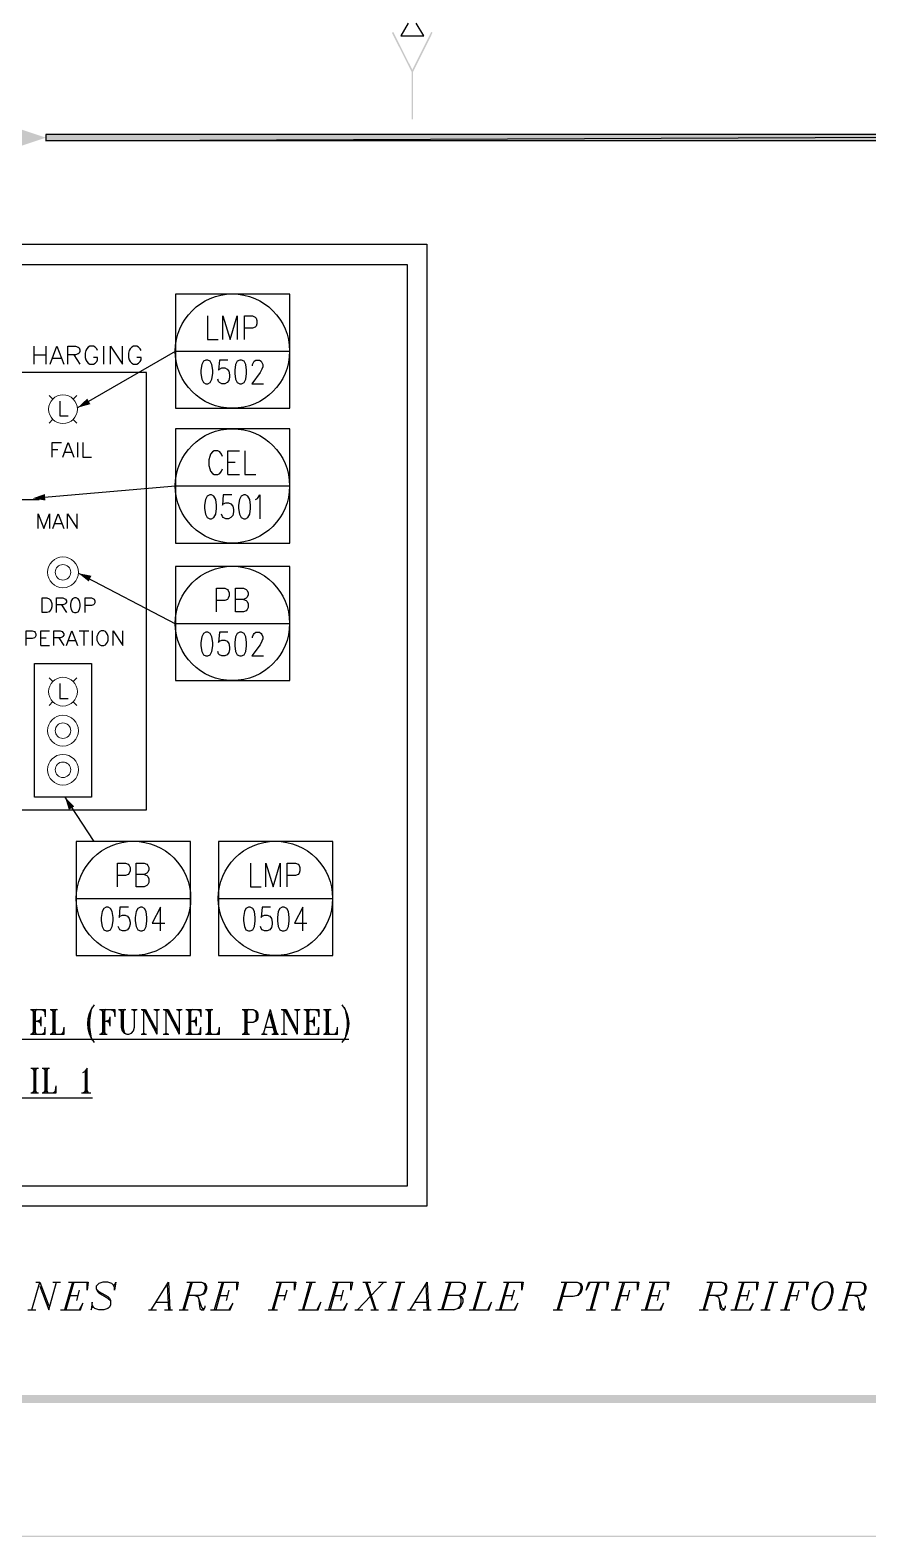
# Model space of a CAD drawing. Header units: inches. Extents: x 1 to 908, y 1 to 642.
# Drawn here: x 140.9 to 272.1, y 0.5 to 236.4 of the extents above; entities that cross this region are included whole.
import ezdxf

# ---------------------------------------------------------------- set-up
doc = ezdxf.new("R2010")
doc.units = ezdxf.units.IN
doc.header["$MEASUREMENT"] = 0
doc.layers.add('PDF_Geometry', color=7, linetype='Continuous')
doc.layers.add('PDF_Solid Fills', color=30, linetype='Continuous')

msp = doc.modelspace()

# ---------------------------------------------------------------- hatches: boundary and pattern name
at = {"layer": 'PDF_Solid Fills', "transparency": 33554559}
h = msp.add_hatch(color=7, dxfattribs=at)
h.paths.add_polyline_path([(886.53, 21.48), (886.53, 22.77), (21.7, 21.48)])
h.paths.add_polyline_path([(886.53, 22.77), (21.7, 21.48), (23, 22.77)])
h.paths.add_polyline_path([(21.7, 21.48), (23, 22.77), (21.7, 621.21)])
h.paths.add_polyline_path([(23, 22.77), (21.7, 621.21), (23, 619.92)])
h.paths.add_polyline_path([(21.7, 621.21), (23, 619.92), (887.18, 621.21)])
h.paths.add_polyline_path([(23, 619.92), (887.18, 621.21), (885.89, 619.92)])
h.paths.add_polyline_path([(887.18, 621.21), (885.89, 619.92), (887.18, 22.12)])
h.paths.add_polyline_path([(885.89, 619.92), (887.18, 22.12), (885.89, 22.12)])
h = msp.add_hatch(color=7, dxfattribs=at)
h.paths.add_polyline_path([(203.96, 235.99), (203.73, 236.09), (200.79, 229.62)])
h.paths.add_polyline_path([(203.73, 236.09), (200.79, 229.62), (200.79, 230.17)])
h.paths.add_polyline_path([(200.79, 229.62), (200.79, 230.17), (197.58, 235.99)])
h.paths.add_polyline_path([(200.79, 230.17), (197.58, 235.99), (197.81, 236.09)])
h = msp.add_hatch(color=7, dxfattribs=at)
h.paths.add_polyline_path([(200.66, 222.4), (200.88, 222.4), (200.66, 229.91)])
h.paths.add_polyline_path([(200.88, 222.4), (200.66, 229.91), (200.88, 229.85)])
h.paths.add_polyline_path([(200.66, 229.91), (200.88, 229.85), (203.73, 236.09)])
h.paths.add_polyline_path([(200.88, 229.85), (203.73, 236.09), (203.96, 235.99)])
h = msp.add_hatch(color=256, dxfattribs=at)
h.paths.add_polyline_path([(143.41, 220.07), (143.41, 219.07), (372.3, 220.07)])
h.paths.add_polyline_path([(143.41, 219.07), (372.3, 220.07), (372.3, 219.07)])
h = msp.add_hatch(color=7, dxfattribs=at)
h.paths.add_polyline_path([(907.93, 0.73), (0.96, 0.73), (908.12, 0.54)])
h.paths.add_polyline_path([(0.96, 0.73), (908.12, 0.54), (0.77, 0.54)])

# ---------------------------------------------------------------- linework, layer by layer
at = {"layer": 'PDF_Geometry', "lineweight": 25}
for points in [[(200.14, 237.48), (198.97, 235.51), (202.57, 235.51), (201.4, 237.48)], [(74.55, 202.86), (203.08, 202.86), (203.08, 52.28), (74.55, 52.28), (74.55, 202.86)], [(199.98, 199.69), (199.98, 55.45), (77.65, 55.45), (77.65, 199.69), (199.98, 199.69)], [(168.72, 191.66), (168.72, 187.97), (170.4, 187.97)], [(171.11, 187.97), (171.11, 191.66), (172.24, 187.97), (173.34, 191.66), (173.34, 187.97)], [(174.48, 187.97), (174.48, 191.66), (175.74, 191.66), (176.16, 191.47), (176.32, 191.3), (176.45, 190.95), (176.45, 190.43), (176.32, 190.07), (176.16, 189.88), (175.74, 189.72), (174.48, 189.72)], [(141.5, 186.9), (141.5, 184.09)], [(143.38, 186.9), (143.38, 184.09)], [(144.06, 184.09), (145.13, 186.9), (146.19, 184.09)], [(146.84, 184.09), (146.84, 186.9), (148.04, 186.9), (148.46, 186.77), (148.59, 186.64), (148.72, 186.35), (148.72, 186.09), (148.59, 185.83), (148.46, 185.71), (148.04, 185.58), (146.84, 185.58)], [(151.5, 186.22), (151.37, 186.51), (151.11, 186.77), (150.85, 186.9), (150.3, 186.9), (150.04, 186.77), (149.79, 186.51), (149.66, 186.22), (149.53, 185.83), (149.53, 185.16), (149.66, 184.77), (149.79, 184.51), (150.04, 184.25), (150.3, 184.09), (150.85, 184.09), (151.11, 184.25), (151.37, 184.51), (151.5, 184.77), (151.5, 185.16), (150.85, 185.16)], [(152.44, 186.9), (152.44, 184.09)], [(153.51, 184.09), (153.51, 186.9), (155.38, 184.09), (155.38, 186.9)], [(158.3, 186.22), (158.17, 186.51), (157.91, 186.77), (157.65, 186.9), (157.1, 186.9), (156.84, 186.77), (156.58, 186.51), (156.45, 186.22), (156.32, 185.83), (156.32, 185.16), (156.45, 184.77), (156.58, 184.51), (156.84, 184.25), (157.1, 184.09), (157.65, 184.09), (157.91, 184.25), (158.17, 184.51), (158.3, 184.77), (158.3, 185.16), (157.65, 185.16)], [(141.5, 185.58), (143.38, 185.58)], [(144.45, 185.03), (145.77, 185.03)], [(147.78, 185.58), (148.72, 184.09)], [(148.39, 177.29), (163.7, 186.13)], [(168.46, 184.73), (168.07, 184.57), (167.81, 184.06), (167.68, 183.15), (167.68, 182.63), (167.81, 181.73), (168.07, 181.21), (168.46, 181.01), (168.75, 181.01), (169.14, 181.21), (169.4, 181.73), (169.53, 182.63), (169.53, 183.15), (169.4, 184.06), (169.14, 184.57), (168.75, 184.73), (168.46, 184.73)], [(171.92, 184.73), (170.59, 184.73), (170.46, 183.15), (170.59, 183.34), (170.98, 183.51), (171.4, 183.51), (171.79, 183.34), (172.05, 182.99), (172.18, 182.44), (172.18, 182.08), (172.05, 181.56), (171.79, 181.21), (171.4, 181.01), (170.98, 181.01), (170.59, 181.21), (170.46, 181.37), (170.33, 181.73)], [(173.8, 184.73), (173.38, 184.57), (173.12, 184.06), (172.99, 183.15), (172.99, 182.63), (173.12, 181.73), (173.38, 181.21), (173.8, 181.01), (174.06, 181.01), (174.44, 181.21), (174.7, 181.73), (174.83, 182.63), (174.83, 183.15), (174.7, 184.06), (174.44, 184.57), (174.06, 184.73), (173.8, 184.73)], [(175.77, 183.86), (175.77, 184.06), (175.9, 184.38), (176.03, 184.57), (176.29, 184.73), (176.84, 184.73), (177.1, 184.57), (177.23, 184.38), (177.36, 184.06), (177.36, 183.7), (177.23, 183.34), (176.97, 182.79), (175.64, 181.01), (177.49, 181.01)], [(117.04, 114.32), (159.14, 114.32), (159.14, 182.79), (117.04, 182.79), (117.04, 114.32)], [(145.58, 178.3), (145.58, 176), (146.91, 176)], [(144.41, 169.53), (144.41, 171.82), (145.84, 171.82)], [(144.41, 170.72), (145.29, 170.72)], [(146.06, 169.53), (146.91, 171.82), (147.78, 169.53)], [(146.39, 170.3), (147.46, 170.3)], [(148.33, 171.82), (148.33, 169.53)], [(149.2, 171.82), (149.2, 169.53), (150.53, 169.53)], [(171.05, 169.65), (170.88, 170.01), (170.63, 170.37), (170.33, 170.53), (169.78, 170.53), (169.49, 170.37), (169.2, 170.01), (169.07, 169.65), (168.94, 169.14), (168.94, 168.23), (169.07, 167.71), (169.2, 167.36), (169.49, 167), (169.78, 166.84), (170.33, 166.84), (170.63, 167), (170.88, 167.36), (171.05, 167.71)], [(171.89, 166.84), (171.89, 170.53), (173.7, 170.53)], [(174.54, 170.53), (174.54, 166.84), (176.26, 166.84)], [(171.89, 168.78), (173.02, 168.78)], [(171.89, 166.84), (173.7, 166.84)], [(142.57, 163.25), (163.7, 165.03)], [(169.07, 163.64), (168.68, 163.44), (168.39, 162.92), (168.26, 162.05), (168.26, 161.5), (168.39, 160.63), (168.68, 160.08), (169.07, 159.91), (169.33, 159.91), (169.72, 160.08), (170.01, 160.63), (170.14, 161.5), (170.14, 162.05), (170.01, 162.92), (169.72, 163.44), (169.33, 163.64), (169.07, 163.64)], [(172.53, 163.64), (171.18, 163.64), (171.05, 162.05), (171.18, 162.21), (171.6, 162.37), (171.98, 162.37), (172.37, 162.21), (172.66, 161.86), (172.79, 161.34), (172.79, 160.98), (172.66, 160.43), (172.37, 160.08), (171.98, 159.91), (171.6, 159.91), (171.18, 160.08), (171.05, 160.27), (170.92, 160.63)], [(174.38, 163.64), (173.99, 163.44), (173.7, 162.92), (173.57, 162.05), (173.57, 161.5), (173.7, 160.63), (173.99, 160.08), (174.38, 159.91), (174.64, 159.91), (175.03, 160.08), (175.32, 160.63), (175.45, 161.5), (175.45, 162.05), (175.32, 162.92), (175.03, 163.44), (174.64, 163.64), (174.38, 163.64)], [(176.22, 162.92), (176.52, 163.09), (176.9, 163.64), (176.9, 159.91)], [(142.21, 158.36), (142.21, 160.66), (143.09, 158.36), (143.96, 160.66), (143.96, 158.36)], [(144.48, 158.36), (145.35, 160.66), (146.23, 158.36)], [(146.78, 158.36), (146.78, 160.66), (148.3, 158.36), (148.3, 160.66)], [(144.8, 159.14), (145.9, 159.14)], [(148.49, 151.37), (163.7, 143.44)], [(170.14, 145.35), (170.14, 149.04), (171.4, 149.04), (171.82, 148.85), (171.95, 148.69), (172.08, 148.33), (172.08, 147.81), (171.95, 147.46), (171.82, 147.26), (171.4, 147.1), (170.14, 147.1)], [(174.35, 147.26), (174.77, 147.1), (174.9, 146.94), (175.06, 146.58), (175.06, 146.03), (174.9, 145.71), (174.77, 145.51), (174.35, 145.35), (173.08, 145.35), (173.08, 149.04), (174.35, 149.04), (174.77, 148.85), (174.9, 148.69), (175.06, 148.33), (175.06, 147.97), (174.9, 147.62), (174.77, 147.46), (174.35, 147.26), (173.08, 147.26)], [(142.8, 145.22), (142.8, 147.52), (143.57, 147.52), (143.9, 147.39), (144.09, 147.2), (144.22, 146.97), (144.32, 146.65), (144.32, 146.1), (144.22, 145.77), (144.09, 145.55), (143.9, 145.32), (143.57, 145.22), (142.8, 145.22)], [(145.09, 145.22), (145.09, 147.52), (146.06, 147.52), (146.39, 147.39), (146.48, 147.29), (146.61, 147.07), (146.61, 146.87), (146.48, 146.65), (146.39, 146.55), (146.06, 146.42), (145.09, 146.42)], [(145.84, 146.42), (146.61, 145.22)], [(147.91, 147.52), (147.58, 147.39), (147.36, 147.07), (147.26, 146.55), (147.26, 146.19), (147.36, 145.68), (147.58, 145.32), (147.91, 145.22), (148.14, 145.22), (148.46, 145.32), (148.69, 145.68), (148.78, 146.19), (148.78, 146.55), (148.69, 147.07), (148.46, 147.39), (148.14, 147.52), (147.91, 147.52)], [(149.56, 145.22), (149.56, 147.52), (150.53, 147.52), (150.85, 147.39), (150.95, 147.29), (151.08, 147.07), (151.08, 146.74), (150.95, 146.55), (150.85, 146.42), (150.53, 146.32), (149.56, 146.32)], [(140.3, 140.05), (140.3, 142.34), (141.27, 142.34), (141.6, 142.25), (141.73, 142.12), (141.82, 141.89), (141.82, 141.57), (141.73, 141.37), (141.6, 141.24), (141.27, 141.15), (140.3, 141.15)], [(142.6, 140.05), (142.6, 142.34), (143.99, 142.34)], [(144.64, 140.05), (144.64, 142.34), (145.64, 142.34), (145.97, 142.25), (146.06, 142.12), (146.19, 141.89), (146.19, 141.7), (146.06, 141.47), (145.97, 141.37), (145.64, 141.24), (144.64, 141.24)], [(146.61, 140.05), (147.49, 142.34), (148.36, 140.05)], [(148.59, 142.34), (150.11, 142.34)], [(149.33, 142.34), (149.33, 140.05)], [(150.66, 142.34), (150.66, 140.05)], [(152.05, 142.34), (151.86, 142.25), (151.63, 142.02), (151.53, 141.79), (151.4, 141.47), (151.4, 140.92), (151.53, 140.6), (151.63, 140.37), (151.86, 140.17), (152.05, 140.05), (152.5, 140.05), (152.73, 140.17), (152.92, 140.37), (153.05, 140.6), (153.15, 140.92), (153.15, 141.47), (153.05, 141.79), (152.92, 142.02), (152.73, 142.25), (152.5, 142.34), (152.05, 142.34)], [(153.93, 140.05), (153.93, 142.34), (155.45, 140.05), (155.45, 142.34)], [(168.46, 142.15), (168.07, 141.95), (167.81, 141.44), (167.68, 140.53), (167.68, 140.01), (167.81, 139.11), (168.07, 138.59), (168.46, 138.43), (168.75, 138.43), (169.14, 138.59), (169.4, 139.11), (169.53, 140.01), (169.53, 140.53), (169.4, 141.44), (169.14, 141.95), (168.75, 142.15), (168.46, 142.15)], [(171.92, 142.15), (170.59, 142.15), (170.46, 140.53), (170.59, 140.72), (170.98, 140.89), (171.4, 140.89), (171.79, 140.72), (172.05, 140.37), (172.18, 139.82), (172.18, 139.46), (172.05, 138.94), (171.79, 138.59), (171.4, 138.43), (170.98, 138.43), (170.59, 138.59), (170.46, 138.78), (170.33, 139.11)], [(173.8, 142.15), (173.38, 141.95), (173.12, 141.44), (172.99, 140.53), (172.99, 140.01), (173.12, 139.11), (173.38, 138.59), (173.8, 138.43), (174.06, 138.43), (174.44, 138.59), (174.7, 139.11), (174.83, 140.01), (174.83, 140.53), (174.7, 141.44), (174.44, 141.95), (174.06, 142.15), (173.8, 142.15)], [(175.77, 141.24), (175.77, 141.44), (175.9, 141.79), (176.03, 141.95), (176.29, 142.15), (176.84, 142.15), (177.1, 141.95), (177.23, 141.79), (177.36, 141.44), (177.36, 141.08), (177.23, 140.72), (176.97, 140.17), (175.64, 138.43), (177.49, 138.43)], [(142.6, 141.24), (143.44, 141.24)], [(142.6, 140.05), (143.99, 140.05)], [(145.42, 141.24), (146.19, 140.05)], [(146.94, 140.82), (148.04, 140.82)], [(141.63, 137.23), (150.56, 137.23), (150.56, 116.32), (141.63, 116.32), (141.63, 137.23)], [(145.58, 134.09), (145.58, 131.79), (146.91, 131.79)], [(146.39, 116.32), (150.92, 109.4)], [(154.61, 102.31), (154.61, 106), (155.87, 106), (156.29, 105.81), (156.42, 105.65), (156.58, 105.29), (156.58, 104.77), (156.42, 104.42), (156.29, 104.22), (155.87, 104.06), (154.61, 104.06)], [(158.81, 104.22), (159.23, 104.06), (159.36, 103.9), (159.53, 103.54), (159.53, 102.99), (159.36, 102.67), (159.23, 102.47), (158.81, 102.31), (157.55, 102.31), (157.55, 106), (158.81, 106), (159.23, 105.81), (159.36, 105.65), (159.53, 105.29), (159.53, 104.93), (159.36, 104.58), (159.23, 104.42), (158.81, 104.22), (157.55, 104.22)], [(175.45, 106), (175.45, 102.31), (177.13, 102.31)], [(177.84, 102.31), (177.84, 106), (178.97, 102.31), (180.07, 106), (180.07, 102.31)], [(181.21, 102.31), (181.21, 106), (182.47, 106), (182.89, 105.81), (183.05, 105.65), (183.18, 105.29), (183.18, 104.77), (183.05, 104.42), (182.89, 104.22), (182.47, 104.06), (181.21, 104.06)], [(152.86, 99.08), (152.47, 98.91), (152.21, 98.4), (152.08, 97.49), (152.08, 96.97), (152.21, 96.07), (152.47, 95.55), (152.86, 95.39), (153.15, 95.39), (153.54, 95.55), (153.8, 96.07), (153.93, 96.97), (153.93, 97.49), (153.8, 98.4), (153.54, 98.91), (153.15, 99.08), (152.86, 99.08)], [(156.32, 99.08), (155, 99.08), (154.87, 97.49), (155, 97.69), (155.38, 97.85), (155.8, 97.85), (156.19, 97.69), (156.45, 97.33), (156.58, 96.78), (156.58, 96.42), (156.45, 95.91), (156.19, 95.55), (155.8, 95.39), (155.38, 95.39), (155, 95.55), (154.87, 95.74), (154.74, 96.07)], [(158.2, 99.08), (157.78, 98.91), (157.52, 98.4), (157.39, 97.49), (157.39, 96.97), (157.52, 96.07), (157.78, 95.55), (158.2, 95.39), (158.46, 95.39), (158.85, 95.55), (159.11, 96.07), (159.23, 96.97), (159.23, 97.49), (159.11, 98.4), (158.85, 98.91), (158.46, 99.08), (158.2, 99.08)], [(161.37, 95.39), (161.37, 99.08), (160.04, 96.62), (162.05, 96.62)], [(175.12, 99.08), (174.74, 98.91), (174.48, 98.4), (174.35, 97.49), (174.35, 96.97), (174.48, 96.07), (174.74, 95.55), (175.12, 95.39), (175.38, 95.39), (175.8, 95.55), (176.06, 96.07), (176.19, 96.97), (176.19, 97.49), (176.06, 98.4), (175.8, 98.91), (175.38, 99.08), (175.12, 99.08)], [(178.59, 99.08), (177.26, 99.08), (177.13, 97.49), (177.26, 97.69), (177.65, 97.85), (178.07, 97.85), (178.46, 97.69), (178.72, 97.33), (178.85, 96.78), (178.85, 96.42), (178.72, 95.91), (178.46, 95.55), (178.07, 95.39), (177.65, 95.39), (177.26, 95.55), (177.13, 95.74), (177, 96.07)], [(180.43, 99.08), (180.04, 98.91), (179.78, 98.4), (179.65, 97.49), (179.65, 96.97), (179.78, 96.07), (180.04, 95.55), (180.43, 95.39), (180.72, 95.39), (181.11, 95.55), (181.37, 96.07), (181.5, 96.97), (181.5, 97.49), (181.37, 98.4), (181.11, 98.91), (180.72, 99.08), (180.43, 99.08)], [(183.63, 95.39), (183.63, 99.08), (182.31, 96.62), (184.28, 96.62)], [(140.98, 83.06), (143.31, 83.06), (143.31, 81.96)], [(141.11, 83.06), (141.4, 82.9)], [(141.27, 83.06), (141.4, 82.7)], [(141.4, 83.06), (141.4, 79.21)], [(141.57, 82.9), (141.57, 79.4)], [(141.7, 83.06), (141.7, 79.21)], [(141.86, 83.06), (141.7, 82.7)], [(141.99, 83.06), (141.7, 82.9)], [(142.6, 83.06), (143.31, 82.9)], [(142.89, 83.06), (143.31, 82.7)], [(143.02, 83.06), (143.31, 82.51)], [(143.18, 83.06), (143.31, 81.96)], [(144.06, 83.06), (145.22, 83.06)], [(144.19, 83.06), (144.48, 82.9)], [(144.35, 83.06), (144.48, 82.7)], [(144.48, 83.06), (144.48, 79.21)], [(144.64, 82.9), (144.64, 79.4)], [(144.8, 83.06), (144.8, 79.21)], [(144.93, 83.06), (144.8, 82.7)], [(145.09, 83.06), (144.8, 82.9)], [(150.37, 82.7), (150.21, 82.15), (150.08, 81.41), (150.08, 80.31), (150.21, 79.6), (150.37, 79.05)], [(150.66, 83.45), (150.5, 83.06), (150.37, 82.51), (150.21, 81.41), (150.21, 80.31), (150.37, 79.21), (150.5, 78.66), (150.66, 78.3)], [(151.82, 83.06), (154.19, 83.06), (154.19, 81.96)], [(151.99, 83.06), (152.28, 82.9)], [(152.12, 83.06), (152.28, 82.7)], [(152.28, 83.06), (152.28, 79.21)], [(152.41, 82.9), (152.41, 79.4)], [(152.57, 83.06), (152.57, 79.21)], [(152.7, 83.06), (152.57, 82.7)], [(152.86, 83.06), (152.57, 82.9)], [(153.44, 83.06), (154.19, 82.9)], [(153.73, 83.06), (154.19, 82.7)], [(153.9, 83.06), (154.19, 82.51)], [(154.02, 83.06), (154.19, 81.96)], [(154.77, 83.06), (155.93, 83.06)], [(154.9, 83.06), (155.19, 82.9)], [(155.06, 83.06), (155.19, 82.7)], [(155.19, 83.06), (155.19, 80.31), (155.35, 79.76), (155.64, 79.4), (156.1, 79.21), (156.39, 79.21), (156.81, 79.4), (157.1, 79.76), (157.26, 80.31), (157.26, 82.9)], [(155.35, 82.9), (155.35, 80.15), (155.48, 79.76)], [(155.48, 83.06), (155.48, 80.15), (155.64, 79.6), (155.77, 79.4), (156.1, 79.21)], [(155.64, 83.06), (155.48, 82.7)], [(155.77, 83.06), (155.48, 82.9)], [(156.81, 83.06), (157.68, 83.06)], [(156.97, 83.06), (157.26, 82.9), (157.55, 83.06)], [(158.3, 83.06), (159.01, 83.06)], [(158.43, 83.06), (158.72, 82.9)], [(158.72, 79.4), (158.72, 83.06), (160.79, 79.21)], [(158.88, 83.06), (160.63, 79.76)], [(159.01, 83.06), (160.79, 79.76)], [(160.33, 83.06), (161.21, 83.06)], [(160.46, 83.06), (160.79, 82.9), (161.08, 83.06)], [(160.79, 82.9), (160.79, 79.21)], [(161.79, 83.06), (162.54, 83.06)], [(161.95, 83.06), (162.24, 82.9)], [(162.24, 79.4), (162.24, 83.06), (164.28, 79.21)], [(162.37, 83.06), (164.15, 79.76)], [(162.54, 83.06), (164.28, 79.76)], [(163.86, 83.06), (164.74, 83.06)], [(163.99, 83.06), (164.28, 82.9), (164.57, 83.06)], [(164.28, 82.9), (164.28, 79.21)], [(165.32, 83.06), (167.68, 83.06), (167.68, 81.96)], [(165.48, 83.06), (165.77, 82.9)], [(165.61, 83.06), (165.77, 82.7)], [(165.77, 83.06), (165.77, 79.21)], [(165.9, 82.9), (165.9, 79.4)], [(166.06, 83.06), (166.06, 79.21)], [(166.19, 83.06), (166.06, 82.7)], [(166.35, 83.06), (166.06, 82.9)], [(166.94, 83.06), (167.68, 82.9)], [(167.23, 83.06), (167.68, 82.7)], [(167.39, 83.06), (167.68, 82.51)], [(167.52, 83.06), (167.68, 81.96)], [(168.39, 83.06), (169.56, 83.06)], [(168.55, 83.06), (168.85, 82.9)], [(168.68, 83.06), (168.85, 82.7)], [(168.85, 83.06), (168.85, 79.21)], [(168.98, 82.9), (168.98, 79.4)], [(169.14, 83.06), (169.14, 79.21)], [(169.27, 83.06), (169.14, 82.7)], [(169.43, 83.06), (169.14, 82.9)], [(174.12, 83.06), (175.87, 83.06), (176.32, 82.9), (176.48, 82.7), (176.61, 82.35), (176.61, 81.8), (176.48, 81.41), (176.32, 81.25), (175.87, 81.05), (174.86, 81.05)], [(174.28, 83.06), (174.57, 82.9)], [(174.41, 83.06), (174.57, 82.7)], [(174.57, 83.06), (174.57, 79.21)], [(174.7, 82.9), (174.7, 79.4)], [(174.86, 83.06), (174.86, 79.21)], [(174.99, 83.06), (174.86, 82.7)], [(175.16, 83.06), (174.86, 82.9)], [(175.87, 83.06), (176.16, 82.9), (176.32, 82.51), (176.32, 81.6), (176.16, 81.25), (175.87, 81.05)], [(176.32, 82.7), (176.48, 82.35), (176.48, 81.8), (176.32, 81.41)], [(178.52, 83.06), (177.49, 79.4)], [(178.52, 83.06), (179.56, 79.21)], [(180.27, 83.06), (181.01, 83.06)], [(180.43, 83.06), (180.72, 82.9)], [(180.72, 79.4), (180.72, 83.06), (182.76, 79.21)], [(180.85, 83.06), (182.63, 79.76)], [(181.01, 83.06), (182.76, 79.76)], [(182.34, 83.06), (183.21, 83.06)], [(182.47, 83.06), (182.76, 82.9), (183.05, 83.06)], [(182.76, 82.9), (182.76, 79.21)], [(183.8, 83.06), (186.16, 83.06), (186.16, 81.96)], [(183.96, 83.06), (184.25, 82.9)], [(184.09, 83.06), (184.25, 82.7)], [(184.25, 83.06), (184.25, 79.21)], [(184.38, 82.9), (184.38, 79.4)], [(184.54, 83.06), (184.54, 79.21)], [(184.67, 83.06), (184.54, 82.7)], [(184.83, 83.06), (184.54, 82.9)], [(185.41, 83.06), (186.16, 82.9)], [(185.71, 83.06), (186.16, 82.7)], [(185.87, 83.06), (186.16, 82.51)], [(186, 83.06), (186.16, 81.96)], [(186.87, 83.06), (188.07, 83.06)], [(187.03, 83.06), (187.32, 82.9)], [(187.16, 83.06), (187.32, 82.7)], [(187.32, 83.06), (187.32, 79.21)], [(187.45, 82.9), (187.45, 79.4)], [(187.61, 83.06), (187.61, 79.21)], [(187.78, 83.06), (187.61, 82.7)], [(187.91, 83.06), (187.61, 82.9)], [(190.11, 83.45), (190.27, 83.06), (190.4, 82.51), (190.56, 81.41), (190.56, 80.31), (190.4, 79.21), (190.27, 78.66), (190.11, 78.3)], [(190.4, 82.7), (190.56, 82.15), (190.69, 81.41), (190.69, 80.31), (190.56, 79.6), (190.4, 79.05)], [(140.98, 79.21), (143.31, 79.21), (143.31, 80.31)], [(141.7, 81.25), (142.6, 81.25)], [(142.6, 81.41), (141.99, 81.25), (142.6, 81.05)], [(142.6, 81.6), (142.28, 81.25), (142.6, 80.86)], [(142.6, 81.96), (142.44, 81.25), (142.6, 80.5)], [(142.6, 81.96), (142.6, 80.5)], [(143.18, 79.21), (143.31, 80.31)], [(144.06, 79.21), (146.26, 79.21), (146.26, 80.31)], [(146.1, 79.21), (146.26, 80.31)], [(152.57, 81.25), (153.44, 81.25)], [(153.44, 81.41), (152.86, 81.25), (153.44, 81.05)], [(153.44, 81.6), (153.15, 81.25), (153.44, 80.86)], [(153.44, 81.96), (153.28, 81.25), (153.44, 80.5)], [(153.44, 81.96), (153.44, 80.5)], [(165.32, 79.21), (167.68, 79.21), (167.68, 80.31)], [(166.06, 81.25), (166.94, 81.25)], [(166.94, 81.41), (166.35, 81.25), (166.94, 81.05)], [(166.94, 81.6), (166.65, 81.25), (166.94, 80.86)], [(166.94, 81.96), (166.77, 81.25), (166.94, 80.5)], [(166.94, 81.96), (166.94, 80.5)], [(167.52, 79.21), (167.68, 80.31)], [(168.39, 79.21), (170.59, 79.21), (170.59, 80.31)], [(170.46, 79.21), (170.59, 80.31)], [(177.78, 80.31), (179.1, 80.31)], [(178.36, 82.51), (179.27, 79.21)], [(178.52, 82.51), (179.4, 79.21)], [(183.8, 79.21), (186.16, 79.21), (186.16, 80.31)], [(184.54, 81.25), (185.41, 81.25)], [(185.41, 81.41), (184.83, 81.25), (185.41, 81.05)], [(185.41, 81.6), (185.12, 81.25), (185.41, 80.86)], [(185.41, 81.96), (185.25, 81.25), (185.41, 80.5)], [(185.41, 81.96), (185.41, 80.5)], [(186, 79.21), (186.16, 80.31)], [(186.87, 79.21), (189.07, 79.21), (189.07, 80.31)], [(188.94, 79.21), (189.07, 80.31)], [(88.01, 78.43), (190.82, 78.43)], [(141.4, 79.4), (141.11, 79.21)], [(141.4, 79.6), (141.27, 79.21)], [(141.7, 79.6), (141.86, 79.21)], [(141.7, 79.4), (141.99, 79.21)], [(142.6, 79.21), (143.31, 79.4)], [(142.89, 79.21), (143.31, 79.6)], [(143.02, 79.21), (143.31, 79.76)], [(144.48, 79.4), (144.19, 79.21)], [(144.48, 79.6), (144.35, 79.21)], [(144.8, 79.6), (144.93, 79.21)], [(144.8, 79.4), (145.09, 79.21)], [(145.51, 79.21), (146.26, 79.4)], [(145.81, 79.21), (146.26, 79.6)], [(145.97, 79.21), (146.26, 79.76)], [(151.82, 79.21), (152.99, 79.21)], [(152.28, 79.4), (151.99, 79.21)], [(152.28, 79.6), (152.12, 79.21)], [(152.57, 79.6), (152.7, 79.21)], [(152.57, 79.4), (152.86, 79.21)], [(158.3, 79.21), (159.17, 79.21)], [(158.43, 79.21), (158.72, 79.4), (159.01, 79.21)], [(161.79, 79.21), (162.66, 79.21)], [(161.95, 79.21), (162.24, 79.4), (162.54, 79.21)], [(165.77, 79.4), (165.48, 79.21)], [(165.77, 79.6), (165.61, 79.21)], [(166.06, 79.6), (166.19, 79.21)], [(166.06, 79.4), (166.35, 79.21)], [(166.94, 79.21), (167.68, 79.4)], [(167.23, 79.21), (167.68, 79.6)], [(167.39, 79.21), (167.68, 79.76)], [(168.85, 79.4), (168.55, 79.21)], [(168.85, 79.6), (168.68, 79.21)], [(169.14, 79.6), (169.27, 79.21)], [(169.14, 79.4), (169.43, 79.21)], [(169.88, 79.21), (170.59, 79.4)], [(170.17, 79.21), (170.59, 79.6)], [(170.3, 79.21), (170.59, 79.76)], [(174.12, 79.21), (175.29, 79.21)], [(174.57, 79.4), (174.28, 79.21)], [(174.57, 79.6), (174.41, 79.21)], [(174.86, 79.6), (174.99, 79.21)], [(174.86, 79.4), (175.16, 79.21)], [(177.19, 79.21), (178.07, 79.21)], [(177.36, 79.21), (177.49, 79.4), (177.78, 79.21)], [(178.81, 79.21), (179.85, 79.21)], [(179.27, 79.4), (178.97, 79.21)], [(179.27, 79.6), (179.1, 79.21)], [(179.4, 79.6), (179.69, 79.21)], [(180.27, 79.21), (181.18, 79.21)], [(180.43, 79.21), (180.72, 79.4), (181.01, 79.21)], [(184.25, 79.4), (183.96, 79.21)], [(184.25, 79.6), (184.09, 79.21)], [(184.54, 79.6), (184.67, 79.21)], [(184.54, 79.4), (184.83, 79.21)], [(185.41, 79.21), (186.16, 79.4)], [(185.71, 79.21), (186.16, 79.6)], [(185.87, 79.21), (186.16, 79.76)], [(187.32, 79.4), (187.03, 79.21)], [(187.32, 79.6), (187.16, 79.21)], [(187.61, 79.6), (187.78, 79.21)], [(187.61, 79.4), (187.91, 79.21)], [(188.36, 79.21), (189.07, 79.4)], [(188.65, 79.21), (189.07, 79.6)], [(188.78, 79.21), (189.07, 79.76)], [(141.05, 73.9), (142.25, 73.9)], [(141.21, 73.9), (141.5, 73.71)], [(141.34, 73.9), (141.5, 73.51)], [(141.5, 73.9), (141.5, 70.05)], [(141.63, 73.71), (141.63, 70.21)], [(141.79, 73.9), (141.79, 70.05)], [(141.92, 73.9), (141.79, 73.51)], [(142.08, 73.9), (141.79, 73.71)], [(142.83, 73.9), (143.99, 73.9)], [(142.96, 73.9), (143.25, 73.71)], [(143.12, 73.9), (143.25, 73.51)], [(143.25, 73.9), (143.25, 70.05)], [(143.41, 73.71), (143.41, 70.21)], [(143.54, 73.9), (143.54, 70.05)], [(143.7, 73.9), (143.54, 73.51)], [(143.83, 73.9), (143.54, 73.71)], [(149.85, 70.05), (149.85, 73.9), (149.43, 73.35), (149.14, 73.16)], [(149.56, 73.51), (149.56, 70.05)], [(149.72, 73.51), (149.72, 70.21)], [(142.83, 70.05), (145.03, 70.05), (145.03, 71.15)], [(144.87, 70.05), (145.03, 71.15)], [(128.14, 69.27), (150.72, 69.27)], [(141.05, 70.05), (142.25, 70.05)], [(141.5, 70.21), (141.21, 70.05)], [(141.5, 70.41), (141.34, 70.05)], [(141.79, 70.41), (141.92, 70.05)], [(141.79, 70.21), (142.08, 70.05)], [(143.25, 70.21), (142.96, 70.05)], [(143.25, 70.41), (143.12, 70.05)], [(143.54, 70.41), (143.7, 70.05)], [(143.54, 70.21), (143.83, 70.05)], [(144.28, 70.05), (145.03, 70.21)], [(144.58, 70.05), (145.03, 70.41)], [(144.74, 70.05), (145.03, 70.6)], [(148.98, 70.05), (150.43, 70.05)], [(149.56, 70.21), (149.27, 70.05)], [(149.56, 70.41), (149.43, 70.05)], [(149.85, 70.41), (150.01, 70.05)], [(149.85, 70.21), (150.14, 70.05)], [(141.21, 36.07), (142.44, 40.41), (143.86, 36.69)], [(141.82, 40.41), (142.44, 40.41)], [(142.44, 39.76), (143.86, 36.07), (145.09, 40.41)], [(144.48, 40.41), (145.71, 40.41)], [(147.58, 40.41), (146.32, 36.07)], [(147.78, 40.41), (146.55, 36.07)], [(146.97, 40.41), (150.04, 40.41), (149.85, 39.15), (149.85, 40.41)], [(153.96, 39.99), (154.15, 39.99), (154.35, 40.41), (154.15, 39.15), (154.15, 39.57), (153.96, 39.99), (153.73, 40.18), (153.12, 40.41), (152.31, 40.41), (151.69, 40.18), (151.27, 39.76), (151.27, 39.37), (151.47, 38.95), (151.69, 38.76), (153.12, 37.92), (153.54, 37.53)], [(159.91, 36.07), (162.6, 40.41), (162.79, 36.07)], [(166.1, 40.41), (164.87, 36.07)], [(166.29, 40.41), (165.06, 36.07)], [(165.48, 40.41), (167.75, 40.41), (168.36, 40.18), (168.55, 39.76), (168.55, 39.37), (168.36, 38.76), (168.13, 38.53), (167.52, 38.34), (165.67, 38.34)], [(167.75, 40.41), (168.13, 40.18), (168.36, 39.76), (168.36, 39.37), (168.13, 38.76), (167.94, 38.53), (167.52, 38.34)], [(171.01, 40.41), (169.78, 36.07)], [(171.24, 40.41), (170.01, 36.07)], [(170.4, 40.41), (173.51, 40.41), (173.28, 39.15), (173.28, 40.41)], [(180.07, 40.41), (178.85, 36.07)], [(180.27, 40.41), (179.04, 36.07)], [(179.46, 40.41), (182.53, 40.41), (182.34, 39.15), (182.34, 40.41)], [(184.8, 40.41), (183.57, 36.07)], [(185.03, 40.41), (183.76, 36.07)], [(184.18, 40.41), (185.64, 40.41)], [(188.91, 40.41), (187.68, 36.07)], [(189.14, 40.41), (187.91, 36.07)], [(188.29, 40.41), (191.4, 40.41), (191.17, 39.15), (191.17, 40.41)], [(196.32, 40.41), (192.21, 36.07)], [(193.05, 40.41), (194.28, 40.41)], [(193.44, 40.41), (194.9, 36.07)], [(193.67, 40.41), (195.09, 36.07)], [(195.51, 40.41), (196.74, 40.41)], [(198.81, 40.41), (197.55, 36.07)], [(199.01, 40.41), (197.78, 36.07)], [(198.16, 40.41), (199.62, 40.41)], [(200.43, 36.07), (203.12, 40.41), (203.31, 36.07)], [(206.61, 40.41), (205.38, 36.07)], [(206.8, 40.41), (205.57, 36.07)], [(206, 40.41), (208.26, 40.41), (208.88, 40.18), (209.07, 39.76), (209.07, 39.37), (208.88, 38.76), (208.68, 38.53), (208.07, 38.34)], [(208.26, 40.41), (208.68, 40.18), (208.88, 39.76), (208.88, 39.37), (208.68, 38.76), (208.45, 38.53), (208.07, 38.34), (206.19, 38.34)], [(211.56, 40.41), (210.33, 36.07)], [(211.76, 40.41), (210.53, 36.07)], [(210.95, 40.41), (212.37, 40.41)], [(215.67, 40.41), (214.44, 36.07)], [(215.87, 40.41), (214.64, 36.07)], [(215.06, 40.41), (218.13, 40.41), (217.94, 39.15), (217.94, 40.41)], [(224.73, 40.41), (223.47, 36.07)], [(224.93, 40.41), (223.7, 36.07)], [(224.08, 40.41), (226.58, 40.41), (227.19, 40.18), (227.39, 39.76), (227.39, 39.37), (227.19, 38.76), (226.77, 38.34), (225.96, 38.14), (224.31, 38.14)], [(226.58, 40.41), (226.97, 40.18), (227.19, 39.76), (227.19, 39.37), (226.97, 38.76), (226.58, 38.34), (225.96, 38.14)], [(228.62, 40.41), (228, 39.15), (228.42, 40.41), (231.5, 40.41), (231.3, 39.15), (231.3, 40.41)], [(229.85, 40.41), (228.62, 36.07)], [(230.07, 40.41), (228.84, 36.07)], [(233.76, 40.41), (232.53, 36.07)], [(233.99, 40.41), (232.73, 36.07)], [(233.15, 40.41), (236.25, 40.41), (236.03, 39.15), (236.03, 40.41)], [(238.49, 40.41), (237.26, 36.07)], [(238.71, 40.41), (237.48, 36.07)], [(237.87, 40.41), (240.98, 40.41), (240.75, 39.15), (240.75, 40.41)], [(247.55, 40.41), (246.32, 36.07)], [(247.77, 40.41), (246.51, 36.07)], [(246.93, 40.41), (249.2, 40.41), (249.81, 40.18), (250.01, 39.76), (250.01, 39.37), (249.81, 38.76), (249.62, 38.53), (249, 38.34), (247.13, 38.34)], [(249.2, 40.41), (249.62, 40.18), (249.81, 39.76), (249.81, 39.37), (249.62, 38.76), (249.39, 38.53), (249, 38.34)], [(252.5, 40.41), (251.27, 36.07)], [(252.69, 40.41), (251.46, 36.07)], [(251.88, 40.41), (254.96, 40.41), (254.76, 39.15), (254.76, 40.41)], [(257.22, 40.41), (255.99, 36.07)], [(257.42, 40.41), (256.19, 36.07)], [(256.61, 40.41), (258.03, 40.41)], [(260.3, 40.41), (259.07, 36.07)], [(260.52, 40.41), (259.29, 36.07)], [(259.68, 40.41), (262.79, 40.41), (262.56, 39.15), (262.56, 40.41)], [(265.25, 40.41), (264.63, 40.18), (264.21, 39.76), (263.79, 39.15), (263.6, 38.53), (263.4, 37.72), (263.4, 37.11), (263.6, 36.49), (263.79, 36.27), (264.21, 36.07), (264.83, 36.07), (265.44, 36.27), (265.86, 36.69), (266.28, 37.3), (266.48, 37.92), (266.67, 38.76), (266.67, 39.37), (266.48, 39.99), (266.28, 40.18), (265.86, 40.41), (265.25, 40.41), (264.83, 40.18), (264.41, 39.76), (264.02, 39.15), (263.79, 38.53), (263.6, 37.72), (263.6, 37.11), (263.79, 36.49), (264.21, 36.07)], [(264.83, 36.07), (265.25, 36.27), (265.67, 36.69), (266.06, 37.3), (266.28, 37.92), (266.48, 38.76), (266.48, 39.37), (266.28, 39.99), (265.86, 40.41)], [(269.36, 40.41), (268.13, 36.07)], [(269.55, 40.41), (268.32, 36.07)], [(268.74, 40.41), (271.01, 40.41), (271.62, 40.18), (271.82, 39.76), (271.82, 39.37), (271.62, 38.76), (271.43, 38.53), (270.81, 38.34), (268.94, 38.34)], [(271.01, 40.41), (271.43, 40.18), (271.62, 39.76), (271.62, 39.37), (271.43, 38.76), (271.2, 38.53), (270.81, 38.34)], [(147.16, 38.34), (148.39, 38.34)], [(148.59, 39.15), (148.2, 37.53)], [(151.27, 39.37), (151.69, 38.95), (153.12, 38.14), (153.35, 37.92), (153.54, 37.53), (153.54, 36.88), (153.35, 36.49), (153.12, 36.27), (152.5, 36.07), (151.69, 36.07), (151.08, 36.27), (150.85, 36.49), (150.66, 36.88), (150.66, 37.3), (150.47, 36.07), (150.66, 36.49), (150.85, 36.49)], [(162.37, 39.99), (162.6, 36.07)], [(166.71, 38.34), (167.13, 38.14), (167.32, 37.92), (167.52, 36.27), (167.75, 36.07), (168.13, 36.07), (168.36, 36.49), (168.36, 36.69)], [(167.32, 37.92), (167.75, 36.49), (167.94, 36.27), (168.13, 36.27), (168.36, 36.49)], [(170.63, 38.34), (171.86, 38.34)], [(172.05, 39.15), (171.63, 37.53)], [(179.65, 38.34), (180.88, 38.34)], [(181.11, 39.15), (180.69, 37.53)], [(188.52, 38.34), (189.75, 38.34)], [(189.94, 39.15), (189.52, 37.53)], [(202.92, 39.99), (203.12, 36.07)], [(207.23, 36.07), (207.84, 36.27), (208.26, 36.69), (208.45, 37.3), (208.45, 37.72), (208.26, 38.14), (208.07, 38.34), (208.45, 38.14), (208.68, 37.72), (208.68, 37.3), (208.45, 36.69), (208.07, 36.27), (207.23, 36.07), (204.77, 36.07)], [(215.25, 38.34), (216.48, 38.34)], [(216.71, 39.15), (216.29, 37.53)], [(233.37, 38.34), (234.6, 38.34)], [(234.8, 39.15), (234.38, 37.53)], [(238.1, 38.34), (239.33, 38.34)], [(239.52, 39.15), (239.13, 37.53)], [(248.16, 38.34), (248.58, 38.14), (248.78, 37.92), (249, 36.27), (249.2, 36.07), (249.62, 36.07), (249.81, 36.49), (249.81, 36.69)], [(248.78, 37.92), (249.2, 36.49), (249.39, 36.27), (249.62, 36.27), (249.81, 36.49)], [(252.08, 38.34), (253.31, 38.34)], [(253.53, 39.15), (253.11, 37.53)], [(259.91, 38.34), (261.14, 38.34)], [(261.33, 39.15), (260.91, 37.53)], [(269.97, 38.34), (270.39, 38.14), (270.59, 37.92), (270.81, 36.27), (271.01, 36.07), (271.43, 36.07), (271.62, 36.49), (271.62, 36.69)], [(270.59, 37.92), (271.01, 36.49), (271.2, 36.27), (271.43, 36.27), (271.62, 36.49)], [(140.56, 36.07), (141.82, 36.07)], [(145.71, 36.07), (148.81, 36.07), (149.2, 37.11), (148.59, 36.07)], [(159.49, 36.07), (160.72, 36.07)], [(160.72, 37.3), (162.6, 37.3)], [(161.99, 36.07), (163.22, 36.07)], [(164.25, 36.07), (165.67, 36.07)], [(169.17, 36.07), (172.24, 36.07), (172.66, 37.11), (172.05, 36.07)], [(178.23, 36.07), (179.65, 36.07)], [(182.95, 36.07), (186.03, 36.07), (186.45, 37.3), (185.83, 36.07)], [(187.06, 36.07), (190.17, 36.07), (190.56, 37.11), (189.94, 36.07)], [(191.79, 36.07), (193.05, 36.07)], [(194.28, 36.07), (195.51, 36.07)], [(196.93, 36.07), (198.39, 36.07)], [(200.04, 36.07), (201.27, 36.07)], [(201.27, 37.3), (203.12, 37.3)], [(202.5, 36.07), (203.73, 36.07)], [(209.68, 36.07), (212.79, 36.07), (213.21, 37.3), (212.56, 36.07)], [(213.83, 36.07), (216.9, 36.07), (217.32, 37.11), (216.71, 36.07)], [(222.86, 36.07), (224.31, 36.07)], [(228, 36.07), (229.46, 36.07)], [(231.92, 36.07), (233.37, 36.07)], [(236.64, 36.07), (239.75, 36.07), (240.14, 37.11), (239.52, 36.07)], [(245.7, 36.07), (247.13, 36.07)], [(250.65, 36.07), (253.73, 36.07), (254.15, 37.11), (253.53, 36.07)], [(255.38, 36.07), (256.8, 36.07)], [(258.45, 36.07), (259.91, 36.07)], [(267.51, 36.07), (268.94, 36.07)]]:
    msp.add_lwpolyline(points, dxfattribs=at)
at = {"layer": 'PDF_Geometry', "color": 30, "lineweight": -3}
for points in [[(143.41, 220.07), (143.41, 219.07), (372.3, 220.07), (143.41, 220.07)], [(143.41, 219.07), (372.3, 220.07), (372.3, 219.07), (143.41, 219.07)]]:
    msp.add_lwpolyline(points, dxfattribs=at)
at = {"layer": 'PDF_Geometry', "color": 1, "lineweight": 25}
for points in [[(163.7, 195.06), (163.7, 177.19), (181.6, 177.19), (181.6, 195.06), (163.7, 195.06)], [(163.7, 186.13), (181.6, 186.13)], [(163.7, 173.96), (163.7, 156.06), (181.6, 156.06), (181.6, 173.96), (163.7, 173.96)], [(163.7, 165.03), (181.6, 165.03)], [(163.7, 152.44), (163.7, 134.58), (181.6, 134.58), (181.6, 152.44), (163.7, 152.44)], [(163.7, 143.51), (181.6, 143.51)], [(148.17, 109.4), (148.17, 91.54), (166.06, 91.54), (166.06, 109.4), (148.17, 109.4)], [(170.43, 109.4), (170.43, 91.54), (188.33, 91.54), (188.33, 109.4), (170.43, 109.4)], [(148.17, 100.47), (166.06, 100.47)], [(170.43, 100.47), (188.33, 100.47)]]:
    msp.add_lwpolyline(points, dxfattribs=at)
at = {"layer": 'PDF_Geometry', "color": 2, "lineweight": 0}
for points in [[(144.51, 178.62), (143.93, 179.2)], [(148.26, 179.2), (147.68, 178.62)], [(144.51, 175.48), (143.93, 174.86)], [(148.26, 174.86), (147.68, 175.45)], [(144.51, 134.41), (143.93, 135)], [(148.26, 135), (147.68, 134.41)], [(144.51, 131.28), (143.93, 130.66)], [(148.26, 130.66), (147.68, 131.24)]]:
    msp.add_lwpolyline(points, dxfattribs=at)
at = {"layer": 'PDF_Geometry', "color": 2, "lineweight": 25}
msp.add_lwpolyline([(134.25, 162.89), (142.34, 162.89)], dxfattribs=at)
at = {"layer": 'PDF_Geometry', "color": 1, "lineweight": 25}
for centre in [(172.62, 186.14), (172.62, 165.04), (172.62, 143.52), (157.12, 100.48), (179.35, 100.48)]:
    msp.add_circle(centre, 8.95, dxfattribs=at)
at = {"layer": 'PDF_Geometry', "color": 4, "lineweight": 0}
for centre, radius in [((146.08, 177.05), 2.25), ((146.08, 151.52), 2.41), ((146.08, 151.52), 1.21), ((146.08, 132.84), 2.25), ((146.08, 126.73), 2.41), ((146.08, 126.73), 1.21), ((146.08, 120.61), 2.41), ((146.08, 120.61), 1.21)]:
    msp.add_circle(centre, radius, dxfattribs=at)
at = {"layer": 'PDF_Geometry', "lineweight": 25}
for centre, start, end in [((154.54, 80.87), 140.7563, 219.2435), ((186.23, 80.87), 320.7576, 39.2426)]:
    msp.add_arc(centre, 4.64, start, end, dxfattribs=at)
at = {"layer": 'PDF_Solid Fills', "color": 7, "transparency": 33554559}
for points in [[(138.94, 221.04), (143.41, 219.55), (138.94, 218.07)], [(148.39, 177.29), (149.88, 178.72), (150.37, 177.84)], [(141.31, 163.09), (143.25, 163.77), (143.31, 162.76)], [(148.49, 151.37), (150.53, 150.98), (150.11, 150.08)], [(146.39, 116.32), (147.84, 114.87), (147, 114.35)]]:
    msp.add_solid(points, dxfattribs=at)

doc.saveas('drawing.dxf')
